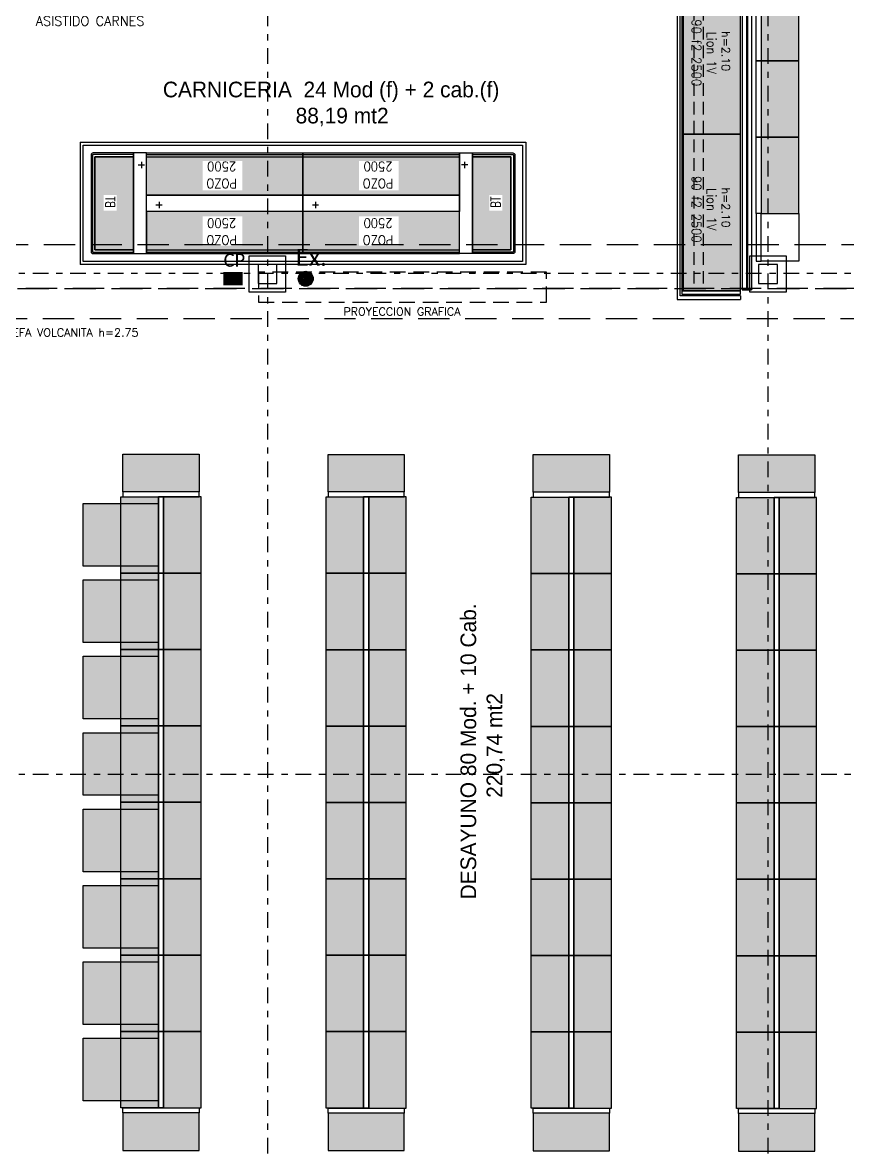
# Model space of a CAD drawing. Header units: millimetres. Extents: x 340 to 1003762, y 22 to 362022.
# Drawn here: x 432.24 to 445.42, y 68.33 to 86.36 of the extents above; entities that cross this region are included whole.
import ezdxf
from ezdxf.enums import TextEntityAlignment as Align
from ezdxf.xclip import XClip

# ---------------------------------------------------------------- set-up
doc = ezdxf.new("R2010")
doc.units = ezdxf.units.MM
doc.header["$XCLIPFRAME"] = 0
for name, pattern in [('LSBB_P_002 - PLANTA 1° NIVEL SALA DE VENTAS$0$000_ALTILLO PROPUESTA$0$HIDDEN', [0.375, 0.25, -0.125]), ('LSBB_P_002 - PLANTA 1° NIVEL SALA DE VENTAS$0$CONTINUOS', [0]), ('LSBB_P_002 - PLANTA 1° NIVEL SALA DE VENTAS$0$DASHDOT2', [0.5, 0.25, -0.125, 0, -0.125]), ('LSBB_P_002 - PLANTA 1° NIVEL SALA DE VENTAS$0$DASHED', [0.75, 0.5, -0.25]), ('LSBB_P_002 - PLANTA 1° NIVEL SALA DE VENTAS$0$HIDDEN', [0.375, 0.25, -0.125]), ('LSBB_P_002 - PLANTA 1° NIVEL SALA DE VENTAS$0$HIDDEN2', [0.1875, 0.125, -0.0625]), ('LSBB_P_002 - PLANTA 1° NIVEL SALA DE VENTAS$0$LAYOUT$0$LAYOUT 25-04$0$CONTINUOS', [0])]:
    doc.linetypes.add(name, pattern=pattern)
for name, color, linetype in [('LSBB_P_002 - PLANTA 1° NIVEL SALA DE VENTAS$0$A-DEMOLICIONES', 30, 'LSBB_P_002 - PLANTA 1° NIVEL SALA DE VENTAS$0$DASHED'), ('LSBB_P_002 - PLANTA 1° NIVEL SALA DE VENTAS$0$A-GONDOLAS', 1, 'Continuous'), ('LSBB_P_002 - PLANTA 1° NIVEL SALA DE VENTAS$0$A-LAYOUT', 7, 'Continuous'), ('LSBB_P_002 - PLANTA 1° NIVEL SALA DE VENTAS$0$A-MUEBLES FRIO', 2, 'Continuous'), ('LSBB_P_002 - PLANTA 1° NIVEL SALA DE VENTAS$0$A-SALA DEFENSAS', 9, 'Continuous'), ('LSBB_P_002 - PLANTA 1° NIVEL SALA DE VENTAS$0$A-SE CONSTRUYE RELLENO', 10, 'LSBB_P_002 - PLANTA 1° NIVEL SALA DE VENTAS$0$CONTINUOS'), ('LSBB_P_002 - PLANTA 1° NIVEL SALA DE VENTAS$0$A-TEXTO SV', 2, 'LSBB_P_002 - PLANTA 1° NIVEL SALA DE VENTAS$0$DASHDOT2'), ('LSBB_P_002 - PLANTA 1° NIVEL SALA DE VENTAS$0$A-Textos', 2, 'Continuous'), ('LSBB_P_002 - PLANTA 1° NIVEL SALA DE VENTAS$0$CENEFA', 6, 'LSBB_P_002 - PLANTA 1° NIVEL SALA DE VENTAS$0$HIDDEN'), ('LSBB_P_002 - PLANTA 1° NIVEL SALA DE VENTAS$0$E-SF O CP', 7, 'Continuous'), ('LSBB_P_002 - PLANTA 1° NIVEL SALA DE VENTAS$0$EJES', 8, 'LSBB_P_002 - PLANTA 1° NIVEL SALA DE VENTAS$0$DASHDOT2'), ('LSBB_P_002 - PLANTA 1° NIVEL SALA DE VENTAS$0$ESTRUCTURA', 5, 'Continuous'), ('LSBB_P_002 - PLANTA 1° NIVEL SALA DE VENTAS$0$LAYOUT$0$A-SALA-HATCH-CARNICERIA', 10, 'LSBB_P_002 - PLANTA 1° NIVEL SALA DE VENTAS$0$LAYOUT$0$LAYOUT 25-04$0$CONTINUOS'), ('LSBB_P_002 - PLANTA 1° NIVEL SALA DE VENTAS$0$LAYOUT$0$A-SALA-HATCH-DESAYUNO', 30, 'Continuous'), ('LSBB_P_002 - PLANTA 1° NIVEL SALA DE VENTAS$0$N- EXTINTOR O RH', 1, 'Continuous'), ('LSBB_P_002 - PLANTA 1° NIVEL SALA DE VENTAS$0$TABIQUE', 3, 'Continuous'), ('LSBB_P_002 - PLANTA 1° NIVEL SALA DE VENTAS$0$TEXTO LAYOUT', 2, 'Continuous'), ('LSBB_P_002 - PLANTA 1° NIVEL SALA DE VENTAS$0$ZOCALOS-HORM', 8, 'Continuous'), ('XREF', 7, 'Continuous')]:
    doc.layers.add(name, color=color, linetype=linetype)
doc.layers.add('LSBB_P_002 - PLANTA 1° NIVEL SALA DE VENTAS$0$LAYOUT$0$A-SALA-HATCH-VINOS Y LICORES', color=7, linetype='Continuous', true_color=0x008542)
doc.styles.add('LSBB_P_002 - PLANTA 1° NIVEL SALA DE VENTAS$0$1208_Sala de Ventas$0$ARQ', font='SIMPLEX.shx')
doc.styles.add('LSBB_P_002 - PLANTA 1° NIVEL SALA DE VENTAS$0$LAYOUT$0$LAYOUT 25-04$0$REF-LAYOUT-19$0$REF-LAYOUT-13$0$ROMANS', font='romans', dxfattribs={"height": 52})
doc.styles.add('LSBB_P_002 - PLANTA 1° NIVEL SALA DE VENTAS$0$LAYOUT$0$LAYOUT 25-04$0$TESTI15', font='romans.shx', dxfattribs={"width": 0.9, "height": 1.5})
doc.styles.add('LSBB_P_002 - PLANTA 1° NIVEL SALA DE VENTAS$0$LAYOUT$0$REF-LAYOUT N+0.00 E 03$0$REF-LAYOUT N+0.00 E 02$0$Walmart_CENTURY GOTHIC', font='GOTHIC.TTF')
doc.styles.add('LSBB_P_002 - PLANTA 1° NIVEL SALA DE VENTAS$0$REF-LAYOUT-19$0$REF-LAYOUT-13$0$ROMANS', font='romans', dxfattribs={"height": 52})
doc.styles.add('LSBB_P_002 - PLANTA 1° NIVEL SALA DE VENTAS$0$STANDARD', font='txt')
doc.styles.add('LSBB_P_002 - PLANTA 1° NIVEL SALA DE VENTAS$0$YUDICAD_ROMANS', font='romans.shx')

# ---------------------------------------------------------------- blocks, each defined once
blk = doc.blocks.new('LSBB_P_002 - PLANTA 1° NIVEL SALA DE VENTAS$0$LAYOUT$0$A$C26994FF2')
h = blk.add_hatch(color=256)
h.dxf.hatch_style = 1
h.paths.add_polyline_path([(0, 0), (2.5, 0), (2.5, -0.937), (0, -0.937)])
at = {"layer": 'LSBB_P_002 - PLANTA 1° NIVEL SALA DE VENTAS$0$A-MUEBLES FRIO'}
blk.add_lwpolyline([(2.5, 0), (0, 0), (0, -0.937), (2.5, -0.937)], close=True, dxfattribs=at)
blk.add_lwpolyline([(0, -0.915), (2.5, -0.915)], dxfattribs=at)
at = {"layer": 'LSBB_P_002 - PLANTA 1° NIVEL SALA DE VENTAS$0$A-MUEBLES FRIO', "style": 'LSBB_P_002 - PLANTA 1° NIVEL SALA DE VENTAS$0$LAYOUT$0$LAYOUT 25-04$0$REF-LAYOUT-19$0$REF-LAYOUT-13$0$ROMANS'}
blk.add_text('h=2.10', height=0.13, dxfattribs=at).set_placement((1.172, -0.298), align=Align.CENTER)
at = {"layer": 'LSBB_P_002 - PLANTA 1° NIVEL SALA DE VENTAS$0$A-MUEBLES FRIO', "style": 'LSBB_P_002 - PLANTA 1° NIVEL SALA DE VENTAS$0$LAYOUT$0$LAYOUT 25-04$0$TESTI15', "width": 0.9}
for s, p in [('Lion 1V', (1.199, -0.46)), ('90 f2 2500', (1.199, -0.703))]:
    blk.add_text(s, height=0.15, dxfattribs=at).set_placement(p, align=Align.MIDDLE_CENTER)
blk = doc.blocks.new('LSBB_P_002 - PLANTA 1° NIVEL SALA DE VENTAS$0$LAYOUT$0$G. 122 X 60')
h = blk.add_hatch(color=256)
h.dxf.hatch_style = 1
h.paths.add_polyline_path([(-0.005, 0), (0.595, 0), (0.595, 1.22), (-0.005, 1.22)])
at = {"layer": 'LSBB_P_002 - PLANTA 1° NIVEL SALA DE VENTAS$0$A-GONDOLAS'}
for points in [[(-0.005, 0), (-0.085, 0), (-0.085, 1.22), (-0.005, 1.22)], [(-0.005, 0), (0.595, 0), (0.595, 1.22), (-0.005, 1.22)]]:
    blk.add_lwpolyline(points, close=True, dxfattribs=at)
blk = doc.blocks.new('LSBB_P_002 - PLANTA 1° NIVEL SALA DE VENTAS$0$1208_Sala de Ventas$0$G. 122 X 60')
h = blk.add_hatch(color=256)
h.dxf.hatch_style = 1
h.paths.add_polyline_path([(-0.005, 0), (0.595, 0), (0.595, 1.22), (-0.005, 1.22)])
at = {"layer": 'LSBB_P_002 - PLANTA 1° NIVEL SALA DE VENTAS$0$A-GONDOLAS'}
for points in [[(-0.005, 0), (-0.085, 0), (-0.085, 1.22), (-0.005, 1.22)], [(-0.005, 0), (0.595, 0), (0.595, 1.22), (-0.005, 1.22)]]:
    blk.add_lwpolyline(points, close=True, dxfattribs=at)
blk = doc.blocks.new('LSBB_P_002 - PLANTA 1° NIVEL SALA DE VENTAS$0$1208_Sala de Ventas$0$CABECERA_POZO_ISLA_1608_X_886')
h = blk.add_hatch(color=256)
h.dxf.hatch_style = 1
h.paths.add_polyline_path([(-3339.4, -3166.6), (-3400.9, -3166.6), (-3400.9, -3315.2), (-3339.4, -3315.2)])
h.paths.add_polyline_path([(-3387.2, -3229.3), (-3387.2, -3254.1), (-3366.1, -3254.1), (-3366.1, -3229.3)], flags=16)
at = {"layer": 'LSBB_P_002 - PLANTA 1° NIVEL SALA DE VENTAS$0$A-MUEBLES FRIO'}
for p, q in [((-3339.4, -3166.6), (-3339.4, -3315.2)), ((-3326.7, -3307.2), (-3326.7, -3297.2)), ((-3331.7, -3302.2), (-3321.7, -3302.2))]:
    blk.add_line(p, q, dxfattribs=at)
for points in [[(-3404, -3160.5), (-3339.4, -3160.5), (-3339.4, -3321.3), (-3404, -3321.3, -0.414214), (-3407, -3318.3), (-3407, -3163.5, -0.414214)], [(-3404, -3162.7), (-3339.4, -3162.7), (-3339.4, -3319.1), (-3404, -3319.1, -0.414214), (-3404.8, -3318.3), (-3404.8, -3163.5, -0.414214)]]:
    blk.add_lwpolyline(points, format="xyb", close=True, dxfattribs=at)
for points in [[(-3400.9, -3166.6), (-3339.4, -3166.6), (-3339.4, -3315.2), (-3400.9, -3315.2)], [(-3339.4, -3166.6), (-3400.9, -3166.6), (-3400.9, -3315.2), (-3339.4, -3315.2)], [(-3318.4, -3160.5), (-3318.4, -3321.3), (-3339.4, -3321.3), (-3339.4, -3160.5)]]:
    blk.add_lwpolyline(points, close=True, dxfattribs=at)
at = {"layer": 'LSBB_P_002 - PLANTA 1° NIVEL SALA DE VENTAS$0$A-MUEBLES FRIO', "insert": (-3376.4, -3242.9), "char_height": 15, "width": 142.275, "attachment_point": 5, "rotation": 270, "line_spacing_factor": 1.081434, "style": 'LSBB_P_002 - PLANTA 1° NIVEL SALA DE VENTAS$0$1208_Sala de Ventas$0$ARQ'}
blk.add_mtext('{\\W0.750000x;BT }', dxfattribs=at)
blk = doc.blocks.new('LSBB_P_002 - PLANTA 1° NIVEL SALA DE VENTAS$0$1208_Sala de Ventas$0$POZO_2500_X_1608')
h = blk.add_hatch(color=256)
h.dxf.hatch_style = 1
h.paths.add_polyline_path([(-3068.4, -3162.7), (-3068.4, -3228.1), (-3318.4, -3228.1), (-3318.4, -3162.7)])
h.paths.add_polyline_path([(-3158.2, -3220.3), (-3221.2, -3220.3), (-3221.2, -3173.4), (-3158.2, -3173.4)], flags=16)
h = blk.add_hatch(color=256)
h.dxf.hatch_style = 1
h.paths.add_polyline_path([(-3068.4, -3319.1), (-3068.4, -3253.7), (-3318.4, -3253.7), (-3318.4, -3319.1)])
h.paths.add_polyline_path([(-3158.2, -3261.6), (-3221.2, -3261.6), (-3221.2, -3308.4), (-3158.2, -3308.4)], flags=16)
at = {"layer": 'LSBB_P_002 - PLANTA 1° NIVEL SALA DE VENTAS$0$A-MUEBLES FRIO'}
for p, q in [((-3083.4, -3238.4), (-3093.4, -3238.4)), ((-3088.4, -3243.4), (-3088.4, -3233.4))]:
    blk.add_line(p, q, dxfattribs=at)
for points in [[(-3068.4, -3160.5), (-3318.4, -3160.5), (-3318.4, -3228.1), (-3068.4, -3228.1)], [(-3068.4, -3160.5), (-3318.4, -3160.5), (-3318.4, -3228.1), (-3068.4, -3228.1)], [(-3068.4, -3162.7), (-3318.4, -3162.7), (-3318.4, -3228.1), (-3068.4, -3228.1)], [(-3068.4, -3162.7), (-3318.4, -3162.7), (-3318.4, -3228.1), (-3068.4, -3228.1)], [(-3068.4, -3166.6), (-3318.4, -3166.6), (-3318.4, -3228.1), (-3068.4, -3228.1)], [(-3068.4, -3166.6), (-3318.4, -3166.6), (-3318.4, -3228.1), (-3068.4, -3228.1)], [(-3068.4, -3253.7), (-3318.4, -3253.7), (-3318.4, -3228.1), (-3068.4, -3228.1)], [(-3068.4, -3321.3), (-3318.4, -3321.3), (-3318.4, -3253.7), (-3068.4, -3253.7)], [(-3068.4, -3319.1), (-3318.4, -3319.1), (-3318.4, -3253.7), (-3068.4, -3253.7)], [(-3068.4, -3315.2), (-3318.4, -3315.2), (-3318.4, -3253.7), (-3068.4, -3253.7)], [(-3068.4, -3321.3), (-3318.4, -3321.3), (-3318.4, -3253.7), (-3068.4, -3253.7)], [(-3068.4, -3319.1), (-3318.4, -3319.1), (-3318.4, -3253.7), (-3068.4, -3253.7)], [(-3068.4, -3315.2), (-3318.4, -3315.2), (-3318.4, -3253.7), (-3068.4, -3253.7)]]:
    blk.add_lwpolyline(points, close=True, dxfattribs=at)
at = {"layer": 'LSBB_P_002 - PLANTA 1° NIVEL SALA DE VENTAS$0$A-MUEBLES FRIO', "char_height": 15, "width": 142.275, "attachment_point": 5, "line_spacing_factor": 1.081434, "style": 'LSBB_P_002 - PLANTA 1° NIVEL SALA DE VENTAS$0$1208_Sala de Ventas$0$ARQ'}
for insert in [(-3188.4, -3195.6), (-3188.4, -3286.2)]:
    blk.add_mtext('{\\W0.9;POZO \\P2500 }', dxfattribs=dict(at, insert=insert))
blk = doc.blocks.new('LSBB_P_002 - PLANTA 1° NIVEL SALA DE VENTAS$0$REF-LAYOUT N+0.00 E 03$0$REF-LAYOUT N+0.00 E 02$0$C. 120 X 100')
h = blk.add_hatch(color=256)
h.dxf.hatch_style = 1
h.paths.add_polyline_path([(-318.5, -3007.4), (-438.7, -3007.4), (-438.7, -2907.4), (-318.5, -2907.4)])
at = {"layer": 'LSBB_P_002 - PLANTA 1° NIVEL SALA DE VENTAS$0$A-GONDOLAS', "flags": 128}
blk.add_lwpolyline([(-318.5, -3007.4), (-438.7, -3007.4), (-438.7, -2907.4), (-318.5, -2907.4)], close=True, dxfattribs=at)
blk = doc.blocks.new('LSBB_P_002 - PLANTA 1° NIVEL SALA DE VENTAS$0$A$C49184C2C')
at = {"layer": 'LSBB_P_002 - PLANTA 1° NIVEL SALA DE VENTAS$0$E-SF O CP', "linetype": 'ByBlock'}
h = blk.add_hatch(dxfattribs=at)
h.set_pattern_fill('ANSI36,_I', color=3, scale=0.126, style=2)
h.set_pattern_definition([(315, (8652.031924, 21254.503363), (0.008352698853, -0.03062656246), [0.039375, -0.007875, 0, -0.007875])])
h.paths.add_polyline_path([(0.382, 0.018), (0.022, 0.018), (0.022, 0.258), (0.382, 0.258)])
at = {"layer": 'LSBB_P_002 - PLANTA 1° NIVEL SALA DE VENTAS$0$E-SF O CP', "color": 3, "const_width": 0.036}
blk.add_lwpolyline([(0.382, 0.018), (0.022, 0.018), (0.022, 0.258), (0.382, 0.258)], close=True, dxfattribs=at)
at = {"layer": 'LSBB_P_002 - PLANTA 1° NIVEL SALA DE VENTAS$0$E-SF O CP', "color": 3, "insert": (0.233, 0.519, 0), "char_height": 0.27, "width": 6.00887, "attachment_point": 5, "style": 'LSBB_P_002 - PLANTA 1° NIVEL SALA DE VENTAS$0$STANDARD'}
blk.add_mtext('{\\fCalibri|b0|i0|c0|p34;CP}', dxfattribs=at)
blk = doc.blocks.new('LSBB_P_002 - PLANTA 1° NIVEL SALA DE VENTAS$0$CP. EXISTENTES')
at = {"layer": 'LSBB_P_002 - PLANTA 1° NIVEL SALA DE VENTAS$0$N- EXTINTOR O RH', "color": 20, "xscale": 0.7761600000000002, "yscale": 0.7761600000000002, "zscale": 0.7761600000000002}
blk.add_blockref('LSBB_P_002 - PLANTA 1° NIVEL SALA DE VENTAS$0$A$C49184C2C', (850.73, 296.977), dxfattribs=at)
blk = doc.blocks.new('LSBB_P_002 - PLANTA 1° NIVEL SALA DE VENTAS$0$SVLY')
at = {"layer": 'LSBB_P_002 - PLANTA 1° NIVEL SALA DE VENTAS$0$A-GONDOLAS'}
for points in [[(1059.251, 297.366), (1059.331, 297.366), (1059.331, 298.126), (1059.251, 298.126)], [(1059.931, 297.366), (1059.331, 297.366), (1059.331, 298.126), (1059.931, 298.126)]]:
    blk.add_lwpolyline(points, close=True, dxfattribs=at)
at = {"layer": 'LSBB_P_002 - PLANTA 1° NIVEL SALA DE VENTAS$0$A-MUEBLES FRIO'}
blk.add_lwpolyline([(1058.999, 296.84), (1058.999, 296.892), (1058.062, 296.892), (1058.062, 296.84)], close=True, dxfattribs=at)
at = {"layer": 'LSBB_P_002 - PLANTA 1° NIVEL SALA DE VENTAS$0$A-SALA DEFENSAS', "color": 1, "linetype": 'Continuous'}
for p, q in [((1048.446, 299.268, -0.001), (1055.568, 299.268, -0.001)), ((1048.496, 297.36, -0.001), (1048.496, 299.218, -0.001)), ((1048.496, 299.218, -0.001), (1055.518, 299.218, -0.001)), ((1055.518, 299.218, -0.001), (1055.518, 297.36, -0.001)), ((1055.568, 299.268, -0.001), (1055.568, 297.31, -0.001)), ((1055.568, 297.31, -0.001), (1048.446, 297.31, -0.001)), ((1055.518, 297.36, -0.001), (1048.496, 297.36, -0.001))]:
    blk.add_line(p, q, dxfattribs=at)
at = {"layer": 'LSBB_P_002 - PLANTA 1° NIVEL SALA DE VENTAS$0$A-SALA DEFENSAS', "color": 1, "linetype": 'Continuous', "elevation": -0.001, "flags": 128}
for points in [[(1057.986, 301.82), (1057.986, 296.755), (1059.003, 296.755)], [(1059.003, 296.813), (1058.036, 296.813), (1058.036, 301.82)], [(1059.003, 296.813), (1059.003, 296.755)]]:
    blk.add_lwpolyline(points, dxfattribs=at)
at = {"layer": 'LSBB_P_002 - PLANTA 1° NIVEL SALA DE VENTAS$0$A-SALA DEFENSAS', "color": 1, "linetype": 'Continuous', "elevation": -0.001}
blk.add_lwpolyline([(1048.446, 299.268), (1048.446, 297.31)], dxfattribs=at)
at = {"layer": 'LSBB_P_002 - PLANTA 1° NIVEL SALA DE VENTAS$0$ESTRUCTURA'}
for points in [[(1051.289, 297.31), (1051.289, 297.01), (1051.589, 297.01), (1051.589, 297.31)], [(1051.289, 297.31), (1051.289, 297.01), (1051.589, 297.01), (1051.589, 297.31)], [(1051.29, 297.31), (1051.29, 297.01), (1051.59, 297.01), (1051.59, 297.31)], [(1059.29, 297.31), (1059.29, 297.01), (1059.59, 297.01), (1059.59, 297.31)]]:
    blk.add_lwpolyline(points, close=True, dxfattribs=at)
at = {"layer": 'LSBB_P_002 - PLANTA 1° NIVEL SALA DE VENTAS$0$E-SF O CP'}
blk.add_blockref('LSBB_P_002 - PLANTA 1° NIVEL SALA DE VENTAS$0$CP. EXISTENTES', (200, 0), dxfattribs=at)
at = {"layer": 'LSBB_P_002 - PLANTA 1° NIVEL SALA DE VENTAS$0$LAYOUT$0$A-SALA-HATCH-CARNICERIA', "rotation": 270}
for p in [(1058.999, 301.892), (1058.999, 299.392)]:
    blk.add_blockref('LSBB_P_002 - PLANTA 1° NIVEL SALA DE VENTAS$0$LAYOUT$0$A$C26994FF2', p, dxfattribs=at)
at = {"layer": 'LSBB_P_002 - PLANTA 1° NIVEL SALA DE VENTAS$0$LAYOUT$0$A-SALA-HATCH-CARNICERIA', "yscale": 0.01, "zscale": 0.01, "rotation": 180}
for name, p, xscale in [('LSBB_P_002 - PLANTA 1° NIVEL SALA DE VENTAS$0$1208_Sala de Ventas$0$CABECERA_POZO_ISLA_1608_X_886', (1082.691, 265.88, -0.001), -0.01), ('LSBB_P_002 - PLANTA 1° NIVEL SALA DE VENTAS$0$1208_Sala de Ventas$0$POZO_2500_X_1608', (1018.823, 265.88, -0.001), 0.01), ('LSBB_P_002 - PLANTA 1° NIVEL SALA DE VENTAS$0$1208_Sala de Ventas$0$POZO_2500_X_1608', (1021.323, 265.88, -0.001), 0.01), ('LSBB_P_002 - PLANTA 1° NIVEL SALA DE VENTAS$0$1208_Sala de Ventas$0$CABECERA_POZO_ISLA_1608_X_886', (1021.323, 265.88, -0.001), 0.01)]:
    blk.add_blockref(name, p, dxfattribs=dict(at, xscale=xscale))
at = {"layer": 'LSBB_P_002 - PLANTA 1° NIVEL SALA DE VENTAS$0$LAYOUT$0$A-SALA-HATCH-DESAYUNO', "xscale": -1, "rotation": 270}
for p in [(1049.127, 293.688, 0), (1052.407, 293.685, 0), (1055.687, 293.681, 0), (1058.967, 293.678, 0)]:
    blk.add_blockref('LSBB_P_002 - PLANTA 1° NIVEL SALA DE VENTAS$0$LAYOUT$0$G. 122 X 60', p, dxfattribs=at)
at = {"layer": 'LSBB_P_002 - PLANTA 1° NIVEL SALA DE VENTAS$0$LAYOUT$0$A-SALA-HATCH-DESAYUNO', "xscale": -1}
for p in [(1049.692, 292.383, 0), (1052.972, 292.38, 0), (1056.252, 292.376, 0), (1059.532, 292.373, 0), (1049.692, 291.163, 0), (1052.972, 291.16, 0), (1056.252, 291.156, 0), (1059.532, 291.153, 0), (1049.692, 289.943, 0), (1052.972, 289.94, 0), (1056.252, 289.936, 0), (1059.532, 289.933, 0), (1049.692, 288.723, 0), (1052.972, 288.72, 0), (1056.252, 288.716, 0), (1059.532, 288.713, 0), (1049.692, 287.503, 0), (1052.972, 287.5, 0), (1056.252, 287.496, 0), (1059.532, 287.493, 0), (1049.692, 286.283, 0), (1052.972, 286.28, 0), (1056.252, 286.276, 0), (1059.532, 286.273, 0), (1049.692, 285.063, 0), (1052.972, 285.06, 0), (1056.252, 285.056, 0), (1059.532, 285.053, 0), (1049.692, 283.843, 0), (1052.972, 283.84, 0), (1056.252, 283.836, 0), (1059.532, 283.833, 0)]:
    blk.add_blockref('LSBB_P_002 - PLANTA 1° NIVEL SALA DE VENTAS$0$LAYOUT$0$G. 122 X 60', p, dxfattribs=at)
at = {"layer": 'LSBB_P_002 - PLANTA 1° NIVEL SALA DE VENTAS$0$LAYOUT$0$A-SALA-HATCH-DESAYUNO'}
for p in [(1049.782, 292.383, 0), (1053.062, 292.38, 0), (1056.342, 292.376, 0), (1059.622, 292.373, 0), (1049.782, 291.163, 0), (1053.062, 291.16, 0), (1056.342, 291.156, 0), (1059.622, 291.153, 0), (1049.782, 289.943, 0), (1053.062, 289.94, 0), (1056.342, 289.936, 0), (1059.622, 289.933, 0), (1049.782, 288.723, 0), (1053.062, 288.72, 0), (1056.342, 288.716, 0), (1059.622, 288.713, 0), (1049.782, 287.503, 0), (1053.062, 287.5, 0), (1056.342, 287.496, 0), (1059.622, 287.493, 0), (1049.782, 286.283, 0), (1053.062, 286.28, 0), (1056.342, 286.276, 0), (1059.622, 286.273, 0), (1049.782, 285.063, 0), (1053.062, 285.06, 0), (1056.342, 285.056, 0), (1059.622, 285.053, 0), (1049.782, 283.843, 0), (1053.062, 283.84, 0), (1056.342, 283.836, 0), (1059.622, 283.833, 0)]:
    blk.add_blockref('LSBB_P_002 - PLANTA 1° NIVEL SALA DE VENTAS$0$LAYOUT$0$G. 122 X 60', p, dxfattribs=at)
at = {"layer": 'LSBB_P_002 - PLANTA 1° NIVEL SALA DE VENTAS$0$LAYOUT$0$A-SALA-HATCH-DESAYUNO', "xscale": 0.01, "yscale": 0.01, "zscale": 0.01}
for p in [(1052.882, 322.568, 0), (1052.882, 321.348, 0), (1052.882, 320.128, 0), (1052.882, 318.908, 0), (1052.882, 317.688, 0), (1052.882, 316.468, 0), (1052.882, 315.248, 0), (1052.882, 314.028, 0)]:
    blk.add_blockref('LSBB_P_002 - PLANTA 1° NIVEL SALA DE VENTAS$0$REF-LAYOUT N+0.00 E 03$0$REF-LAYOUT N+0.00 E 02$0$C. 120 X 100', p, dxfattribs=at)
at = {"layer": 'LSBB_P_002 - PLANTA 1° NIVEL SALA DE VENTAS$0$LAYOUT$0$A-SALA-HATCH-DESAYUNO', "rotation": 270}
for p in [(1049.127, 283.758, 0), (1052.407, 283.755, 0), (1055.687, 283.751, 0), (1058.967, 283.748, 0)]:
    blk.add_blockref('LSBB_P_002 - PLANTA 1° NIVEL SALA DE VENTAS$0$LAYOUT$0$G. 122 X 60', p, dxfattribs=at)
at = {"layer": 'LSBB_P_002 - PLANTA 1° NIVEL SALA DE VENTAS$0$LAYOUT$0$A-SALA-HATCH-VINOS Y LICORES'}
for p in [(1059.336, 300.566), (1059.336, 299.346), (1059.336, 298.126)]:
    blk.add_blockref('LSBB_P_002 - PLANTA 1° NIVEL SALA DE VENTAS$0$1208_Sala de Ventas$0$G. 122 X 60', p, dxfattribs=at)
at = {"layer": 'LSBB_P_002 - PLANTA 1° NIVEL SALA DE VENTAS$0$A-TEXTO SV', "insert": (1048.637, 300.232), "char_height": 0.25, "width": 8.08144, "attachment_point": 1, "style": 'LSBB_P_002 - PLANTA 1° NIVEL SALA DE VENTAS$0$LAYOUT$0$REF-LAYOUT N+0.00 E 03$0$REF-LAYOUT N+0.00 E 02$0$Walmart_CENTURY GOTHIC'}
blk.add_mtext('\\pi1.1306;CARNICERIA  24 Mod (f) + 2 cab.(f)\\P\\pi3.2521;88,19 mt2', dxfattribs=at)
at = {"layer": 'LSBB_P_002 - PLANTA 1° NIVEL SALA DE VENTAS$0$A-TEXTO SV', "insert": (1054.525, 285.202, 0), "char_height": 0.25, "width": 8.95646, "attachment_point": 1, "rotation": 90, "style": 'LSBB_P_002 - PLANTA 1° NIVEL SALA DE VENTAS$0$LAYOUT$0$REF-LAYOUT N+0.00 E 03$0$REF-LAYOUT N+0.00 E 02$0$Walmart_CENTURY GOTHIC'}
blk.add_mtext('\\pi1.969;DESAYUNO 80 Mod. + 10 Cab.\\P\\pi3.5925;220,74 mt2', dxfattribs=at)
at = {"layer": 'LSBB_P_002 - PLANTA 1° NIVEL SALA DE VENTAS$0$A-Textos', "linetype": 'LSBB_P_002 - PLANTA 1° NIVEL SALA DE VENTAS$0$HIDDEN2', "style": 'LSBB_P_002 - PLANTA 1° NIVEL SALA DE VENTAS$0$YUDICAD_ROMANS'}
blk.add_text('ASISTIDO CARNES', height=0.15, dxfattribs=at).set_placement((1048.604, 301.201), align=Align.MIDDLE_CENTER)
at = {"layer": 'LSBB_P_002 - PLANTA 1° NIVEL SALA DE VENTAS$0$TEXTO LAYOUT', "color": 2, "linetype": 'Continuous', "style": 'LSBB_P_002 - PLANTA 1° NIVEL SALA DE VENTAS$0$REF-LAYOUT-19$0$REF-LAYOUT-13$0$ROMANS'}
blk.add_text('PROYECCION GRAFICA', height=0.13, dxfattribs=at).set_placement((1053.589, 296.495, -0.019), align=Align.CENTER)
blk.add_text('PROYECCION GRAFICA', height=0.13, dxfattribs=at).set_placement((1053.589, 296.495, -0.019), align=Align.CENTER)
blk.add_text('PROYECCION CENEFA VOLCANITA h=2.75', height=0.13, dxfattribs=at).set_placement((1045.839, 296.16))
blk.add_text('PROYECCION CENEFA VOLCANITA h=2.75', height=0.13, dxfattribs=at).set_placement((1045.839, 296.16))
blk = doc.blocks.new('LSBB_P_002 - PLANTA 1° NIVEL SALA DE VENTAS$0$A$C733336A8')
at = {"layer": 'LSBB_P_002 - PLANTA 1° NIVEL SALA DE VENTAS$0$N- EXTINTOR O RH', "linetype": 'ByBlock'}
h = blk.add_hatch(dxfattribs=at)
h.set_pattern_fill('ANSI36,_I', color=256, scale=0.126, style=2)
h.set_pattern_definition([(45, (8652.443333, -21254.299438), (0.008352698853, 0.03062656246), [0.039375, -0.007875, 0, -0.007875])])
edge = h.paths.add_edge_path()
edge.add_arc((0.172, 0.12), 0.12, 0, 360)
at = {"layer": 'LSBB_P_002 - PLANTA 1° NIVEL SALA DE VENTAS$0$N- EXTINTOR O RH'}
blk.add_circle((0.172, 0.12), 0.12, dxfattribs=at)
at = {"layer": 'LSBB_P_002 - PLANTA 1° NIVEL SALA DE VENTAS$0$N- EXTINTOR O RH', "insert": (0.262, 0.46), "char_height": 0.27, "width": 6.00887, "attachment_point": 5, "style": 'LSBB_P_002 - PLANTA 1° NIVEL SALA DE VENTAS$0$STANDARD'}
blk.add_mtext('{\\fCalibri|b0|i0|c0|p34;Ex.}', dxfattribs=at)
blk = doc.blocks.new('LSBB_P_002 - PLANTA 1° NIVEL SALA DE VENTAS$0$EXTINTORES EXISTENTES')
at = {"layer": 'LSBB_P_002 - PLANTA 1° NIVEL SALA DE VENTAS$0$N- EXTINTOR O RH', "color": 20}
blk.add_blockref('LSBB_P_002 - PLANTA 1° NIVEL SALA DE VENTAS$0$A$C733336A8', (851.799, 296.962), dxfattribs=at)
blk = doc.blocks.new('LSBB_P_002 - PLANTA 1° NIVEL SALA DE VENTAS$0$DEMOL')
at = {"layer": 'LSBB_P_002 - PLANTA 1° NIVEL SALA DE VENTAS$0$A-DEMOLICIONES', "linetype": 'LSBB_P_002 - PLANTA 1° NIVEL SALA DE VENTAS$0$000_ALTILLO PROPUESTA$0$HIDDEN', "ltscale": 0.8}
for p, q in [((1058.254, 302.908), (1058.253, 297.01)), ((1058.404, 302.908), (1058.403, 297.01))]:
    blk.add_line(p, q, dxfattribs=at)
blk = doc.blocks.new('LSBB_P_002 - PLANTA 1° NIVEL SALA DE VENTAS', base_point=(223.57, 14.22))
at = {"layer": 'LSBB_P_002 - PLANTA 1° NIVEL SALA DE VENTAS$0$A-SE CONSTRUYE RELLENO', "const_width": 0.04}
blk.add_lwpolyline([(859.107, 304.936), (859.107, 296.906)], dxfattribs=at)
at = {"layer": 'LSBB_P_002 - PLANTA 1° NIVEL SALA DE VENTAS$0$CENEFA', "color": 7, "ltscale": 2}
for p, q in [((874.614, 297.626), (776.124, 297.626)), ((874.614, 297.626), (799.249, 297.626)), ((872.829, 296.926), (795.694, 296.926)), ((795.694, 296.926), (872.829, 296.926)), ((872.349, 296.446), (796.174, 296.446))]:
    blk.add_line(p, q, dxfattribs=at)
at = {"layer": 'LSBB_P_002 - PLANTA 1° NIVEL SALA DE VENTAS$0$CENEFA', "color": 7}
for p, q in [((851.297, 297.19), (851.297, 296.71)), ((855.897, 297.19), (851.297, 297.19)), ((851.297, 297.19), (851.297, 296.71)), ((855.897, 297.19), (851.297, 297.19)), ((855.897, 296.71), (855.897, 297.19)), ((855.897, 296.71), (855.897, 297.19)), ((851.297, 296.71), (855.897, 296.71)), ((851.297, 296.71), (855.897, 296.71))]:
    blk.add_line(p, q, dxfattribs=at)
at = {"layer": 'LSBB_P_002 - PLANTA 1° NIVEL SALA DE VENTAS$0$CENEFA', "color": 7, "ltscale": 2}
blk.add_lwpolyline([(795.614, 253.396), (795.614, 257.716), (795.839, 257.716), (795.839, 258.156), (798.427, 258.156), (798.427, 257.917), (798.579, 257.917), (798.579, 263.416), (795.694, 263.416), (795.694, 296.926), (872.829, 296.926), (872.829, 249.191), (859.149, 249.191), (859.149, 250.068), (855.802, 250.068), (855.802, 257.679), (849.185, 257.679), (849.185, 262.955), (848.659, 262.955), (848.659, 257.129), (855.289, 257.129), (855.289, 253.396)], close=True, dxfattribs=at)
at = {"layer": 'LSBB_P_002 - PLANTA 1° NIVEL SALA DE VENTAS$0$EJES'}
for p, q in [((851.439, 330.166), (851.439, 242.519)), ((859.439, 330.166), (859.439, 242.519)), ((879.738, 297.166), (769.057, 297.166)), ((879.738, 289.166), (769.057, 289.166))]:
    blk.add_line(p, q, dxfattribs=at)
at = {"layer": 'LSBB_P_002 - PLANTA 1° NIVEL SALA DE VENTAS$0$ESTRUCTURA'}
for points in [[(851.289, 297.31), (851.289, 297.01), (851.589, 297.01), (851.589, 297.31)], [(851.289, 297.31), (851.289, 297.01), (851.589, 297.01), (851.589, 297.31)], [(851.29, 297.31), (851.29, 297.01), (851.59, 297.01), (851.59, 297.31)], [(859.29, 297.31), (859.29, 297.01), (859.59, 297.01), (859.59, 297.31)]]:
    blk.add_lwpolyline(points, close=True, dxfattribs=at)
at = {"layer": 'LSBB_P_002 - PLANTA 1° NIVEL SALA DE VENTAS$0$TABIQUE'}
for points in [[(859.028, 305.016), (859.028, 296.906)], [(859.178, 304.906), (859.178, 296.906)], [(859.028, 296.906), (859.178, 296.906)]]:
    blk.add_lwpolyline(points, dxfattribs=at)
at = {"layer": 'LSBB_P_002 - PLANTA 1° NIVEL SALA DE VENTAS$0$ZOCALOS-HORM'}
for points in [[(851.729, 296.87), (851.149, 296.87), (851.149, 297.45), (851.729, 297.45)], [(859.729, 296.87), (859.149, 296.87), (859.149, 297.45), (859.729, 297.45)]]:
    blk.add_lwpolyline(points, close=True, dxfattribs=at)
at = {"layer": 'LSBB_P_002 - PLANTA 1° NIVEL SALA DE VENTAS$0$A-DEMOLICIONES'}
blk.add_blockref('LSBB_P_002 - PLANTA 1° NIVEL SALA DE VENTAS$0$DEMOL', (-200, 0), dxfattribs=at)
at = {"layer": 'LSBB_P_002 - PLANTA 1° NIVEL SALA DE VENTAS$0$A-LAYOUT', "color": 1}
blk.add_blockref('LSBB_P_002 - PLANTA 1° NIVEL SALA DE VENTAS$0$SVLY', (-200, 0), dxfattribs=at)
at = {"layer": 'LSBB_P_002 - PLANTA 1° NIVEL SALA DE VENTAS$0$N- EXTINTOR O RH'}
blk.add_blockref('LSBB_P_002 - PLANTA 1° NIVEL SALA DE VENTAS$0$EXTINTORES EXISTENTES', (0.08, 0.003), dxfattribs=at)
at = {"layer": 'LSBB_P_002 - PLANTA 1° NIVEL SALA DE VENTAS$0$TEXTO LAYOUT', "color": 2, "linetype": 'Continuous', "style": 'LSBB_P_002 - PLANTA 1° NIVEL SALA DE VENTAS$0$REF-LAYOUT-19$0$REF-LAYOUT-13$0$ROMANS'}
blk.add_text('PROYECCION GRAFICA', height=0.13, dxfattribs=at).set_placement((853.589, 296.495, -0.019), align=Align.CENTER)
blk.add_text('PROYECCION CENEFA VOLCANITA h=2.75', height=0.13, dxfattribs=at).set_placement((845.839, 296.16))

msp = doc.modelspace()

# ---------------------------------------------------------------- block references
at = {"layer": 'XREF'}
ref = msp.add_blockref('LSBB_P_002 - PLANTA 1° NIVEL SALA DE VENTAS', (-191.719, -200.6), dxfattribs=at)
XClip(ref).set_block_clipping_path([(755.454857474, 236.6800249606), (887.3150098981, 333.6713636781)])

doc.saveas('drawing.dxf')
